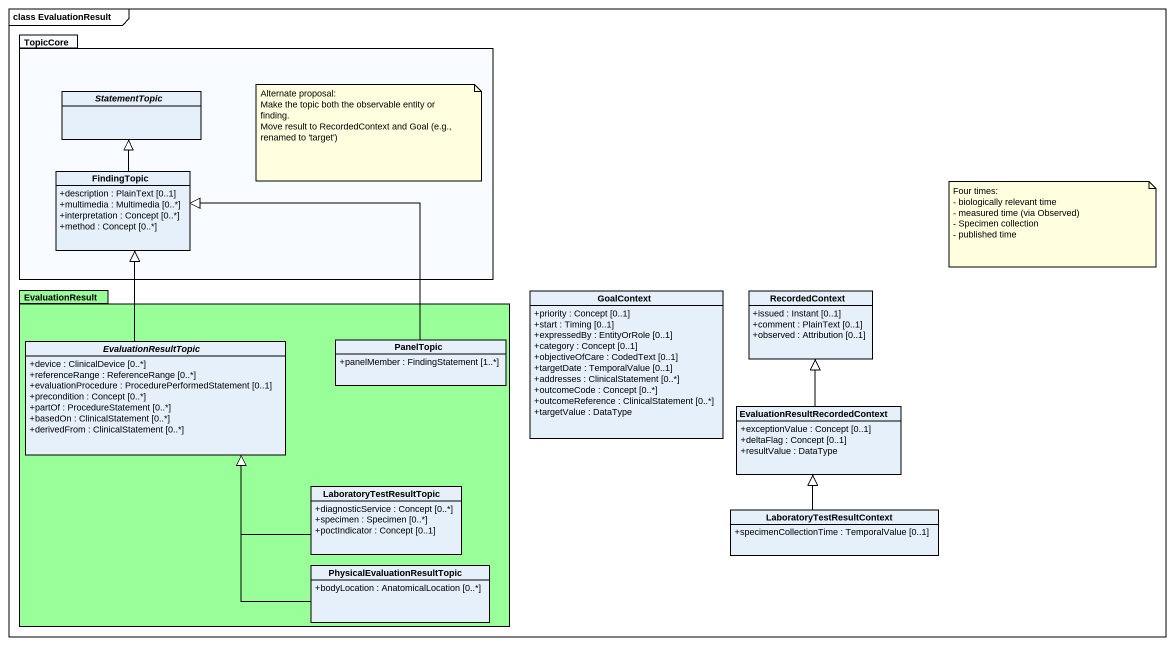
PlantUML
@startuml
mainframe class EvaluationResult
hide circle
hide empty members
skinparam classAttributeIconSize 0
package TopicCore {
  abstract class StatementTopic
  class FindingTopic {
    +description : PlainText [0..1]
    +multimedia : Multimedia [0..*]
    +interpretation : Concept [0..*]
    +method : Concept [0..*]
  }
}
package EvaluationResult #99FF99 {
  abstract class EvaluationResultTopic {
    +device : ClinicalDevice [0..*]
    +referenceRange : ReferenceRange [0..*]
    +evaluationProcedure : ProcedurePerformedStatement [0..1]
    +precondition : Concept [0..*]
    +partOf : ProcedureStatement [0..*]
    +basedOn : ClinicalStatement [0..*]
    +derivedFrom : ClinicalStatement [0..*]
  }
  class PanelTopic {
    +panelMember : FindingStatement [1..*]
  }
  class LaboratoryTestResultTopic {
    +diagnosticService : Concept [0..*]
    +specimen : Specimen [0..*]
    +poctIndicator : Concept [0..1]
  }
  class "PhysicalEvaluationResultTopic" as PhysicalEvaluationResultTopi {
    +bodyLocation : AnatomicalLocation [0..*]
  }
}
class GoalContext {
  +priority : Concept [0..1]
  +start : Timing [0..1]
  +expressedBy : EntityOrRole [0..1]
  +category : Concept [0..1]
  +objectiveOfCare : CodedText [0..1]
  +targetDate : TemporalValue [0..1]
  +addresses : ClinicalStatement [0..*]
  +outcomeCode : Concept [0..*]
  +outcomeReference : ClinicalStatement [0..*]
  +targetValue : DataType
}
class RecordedContext {
  +issued : Instant [0..1]
  +comment : PlainText [0..1]
  +observed : Attribution [0..1]
}
class "EvaluationResultRecordedContext" as EvaluationResultRecordedCont {
  +exceptionValue : Concept [0..1]
  +deltaFlag : Concept [0..1]
  +resultValue : DataType
}
class LaboratoryTestResultContext {
  +specimenCollectionTime : TemporalValue [0..1]
}
FindingTopic -up-|> StatementTopic
EvaluationResultTopic -up-|> FindingTopic
PanelTopic -left-|> FindingTopic
EvaluationResultRecordedCont -up-|> RecordedContext
LaboratoryTestResultTopic -left-|> EvaluationResultTopic
LaboratoryTestResultContext -up-|> EvaluationResultRecordedCont
PhysicalEvaluationResultTopi -up-|> EvaluationResultTopic
note as N1
  Alternate proposal:
  Make the topic both the observable entity or finding.
  Move result to RecordedContext and Goal (e.g., renamed to 'target')
end note
note as N2
  Four times:
  - biologically relevant time
  - measured time (via Observed)
  - Specimen collection
  - published time
end note
@enduml
